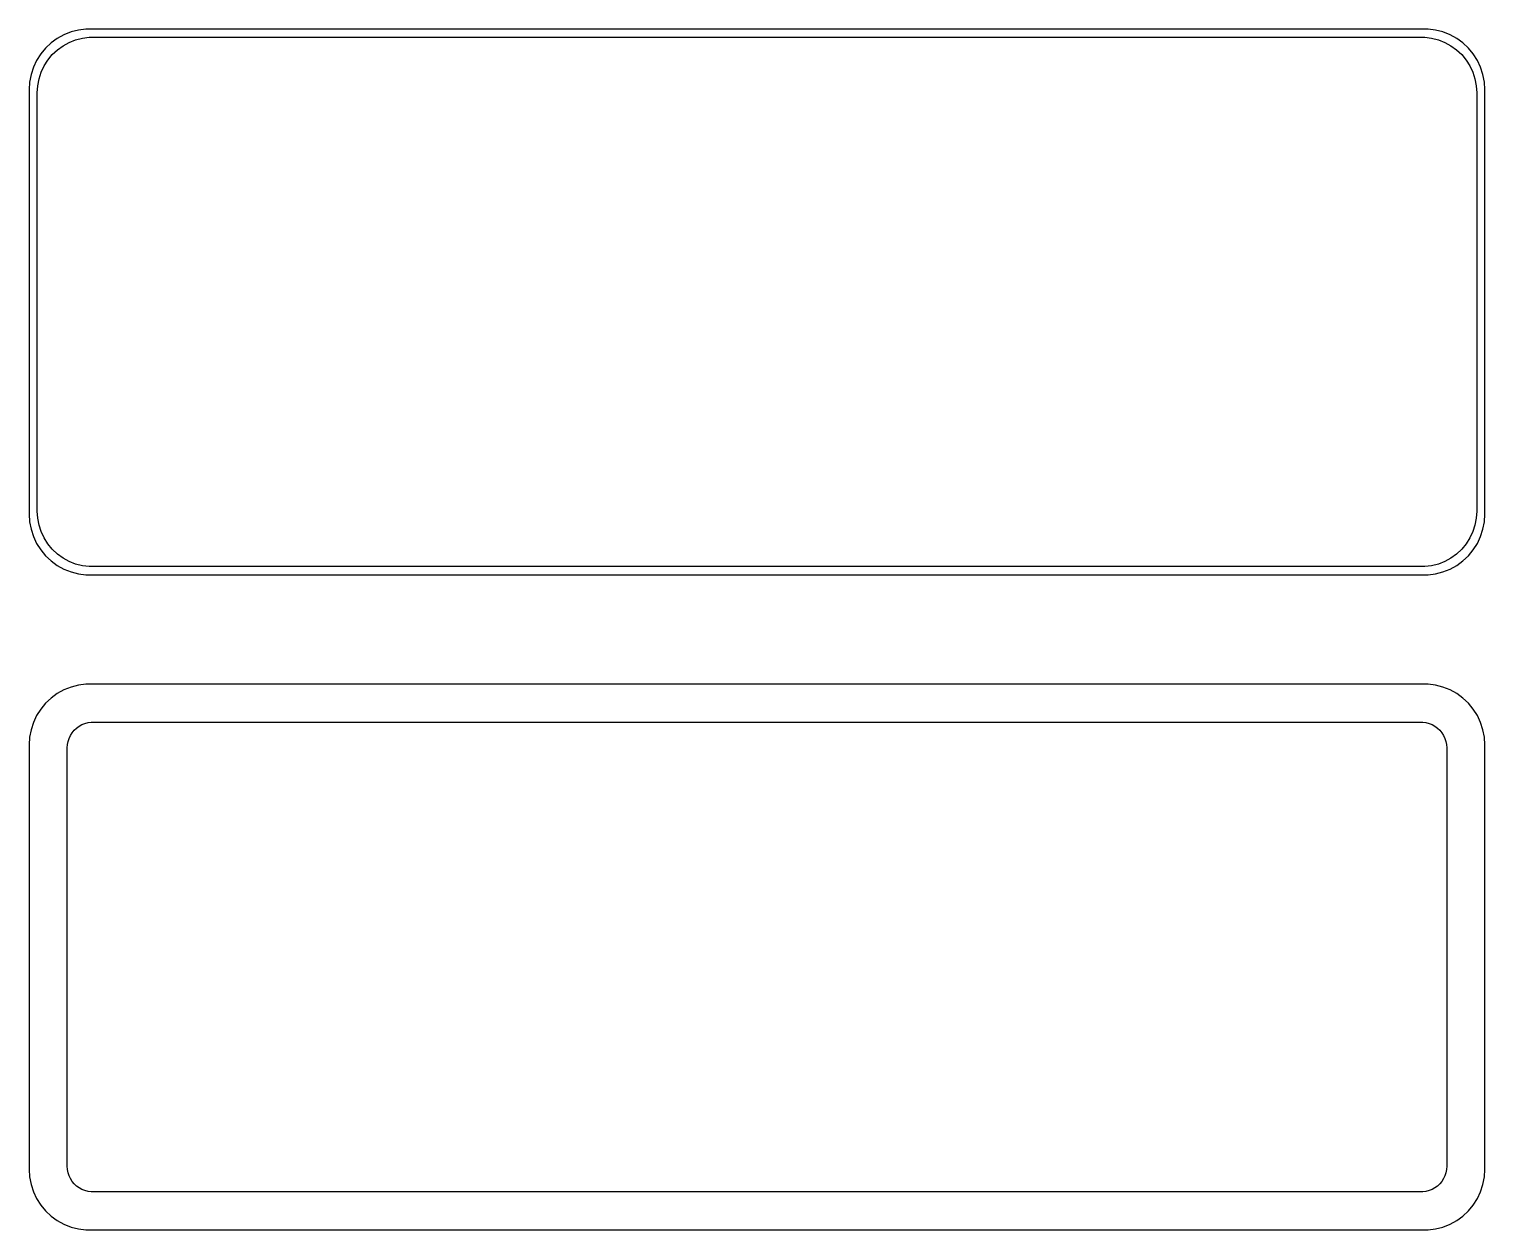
# Model space of a CAD drawing. Header units: metres. Extents: x -60 to 60, y 86 to 184.
import ezdxf

# ---------------------------------------------------------------- set-up
doc = ezdxf.new("R2010")
doc.units = ezdxf.units.M

msp = doc.modelspace()

# ---------------------------------------------------------------- linework, layer by layer
for p, q in [((-57.6791, 183.722), (-58.1871, 183.353)), ((-57.1289, 184.024), (-57.6791, 183.722)), ((-56.5451, 184.255), (-57.1289, 184.024)), ((-56.6994, 183.393), (-56.1648, 183.604)), ((-55.9369, 184.411), (-56.5451, 184.255)), ((-56.1648, 183.604), (-55.6079, 183.747)), ((-55.3139, 184.49), (-55.9369, 184.411)), ((-55.6079, 183.747), (-55.0375, 183.819)), ((55.3139, 184.49), (-55.3139, 184.49)), ((-55.0375, 183.819), (55.0375, 183.819)), ((55.0375, 183.819), (55.6079, 183.747)), ((55.9369, 184.411), (55.3139, 184.49)), ((55.6079, 183.747), (56.1648, 183.604)), ((56.5451, 184.255), (55.9369, 184.411)), ((56.1648, 183.604), (56.6994, 183.393)), ((57.1289, 184.024), (56.5451, 184.255)), ((57.6791, 183.722), (57.1289, 184.024)), ((58.1871, 183.353), (57.6791, 183.722)), ((-59.0451, 182.439), (-59.3815, 181.909)), ((-58.6448, 182.923), (-59.0451, 182.439)), ((-58.1871, 183.353), (-58.6448, 182.923)), ((-58.0875, 182.384), (-57.6684, 182.778)), ((-57.6684, 182.778), (-57.2032, 183.116)), ((-57.2032, 183.116), (-56.6994, 183.393)), ((56.6994, 183.393), (57.2032, 183.116)), ((57.2032, 183.116), (57.6684, 182.778)), ((57.6684, 182.778), (58.0875, 182.384)), ((58.6448, 182.923), (58.1871, 183.353)), ((59.0451, 182.439), (58.6448, 182.923)), ((59.3815, 181.909), (59.0451, 182.439)), ((-59.6489, 181.341), (-59.8429, 180.743)), ((-59.3815, 181.909), (-59.6489, 181.341)), ((-59.0069, 180.935), (-58.7621, 181.456)), ((-58.7621, 181.456), (-58.454, 181.941)), ((-58.454, 181.941), (-58.0875, 182.384)), ((58.0875, 182.384), (58.454, 181.941)), ((58.454, 181.941), (58.7621, 181.456)), ((58.7621, 181.456), (59.0069, 180.935)), ((59.6489, 181.341), (59.3815, 181.909)), ((59.8429, 180.743), (59.6489, 181.341)), ((-59.9606, 180.127), (-60, 179.5)), ((-59.8429, 180.743), (-59.9606, 180.127)), ((-59.2923, 179.824), (-59.1846, 180.389)), ((-59.1846, 180.389), (-59.0069, 180.935)), ((59.0069, 180.935), (59.1846, 180.389)), ((59.1846, 180.389), (59.2923, 179.824)), ((59.9606, 180.127), (59.8429, 180.743)), ((60, 179.5), (59.9606, 180.127)), ((-60, 179.5), (-60, 144.5)), ((-59.3284, 179.25), (-59.2923, 179.824)), ((-59.3284, 144.75), (-59.3284, 179.25)), ((59.2923, 179.824), (59.3284, 179.25)), ((59.3284, 179.25), (59.3284, 144.75)), ((60, 144.5), (60, 179.5)), ((-60, 144.5), (-59.9606, 143.873)), ((-59.2923, 144.176), (-59.3284, 144.75)), ((-59.1846, 143.611), (-59.2923, 144.176)), ((59.2923, 144.176), (59.1846, 143.611)), ((59.3284, 144.75), (59.2923, 144.176)), ((59.9606, 143.873), (60, 144.5)), ((-59.9606, 143.873), (-59.8429, 143.257)), ((-59.8429, 143.257), (-59.6489, 142.659)), ((-59.0069, 143.065), (-59.1846, 143.611)), ((-58.7621, 142.544), (-59.0069, 143.065)), ((59.0069, 143.065), (58.7621, 142.544)), ((59.1846, 143.611), (59.0069, 143.065)), ((59.6489, 142.659), (59.8429, 143.257)), ((59.8429, 143.257), (59.9606, 143.873)), ((-59.6489, 142.659), (-59.3815, 142.091)), ((-59.3815, 142.091), (-59.0451, 141.561)), ((-58.454, 142.059), (-58.7621, 142.544)), ((-58.0875, 141.616), (-58.454, 142.059)), ((-57.6684, 141.222), (-58.0875, 141.616)), ((58.0875, 141.616), (57.6684, 141.222)), ((58.454, 142.059), (58.0875, 141.616)), ((58.7621, 142.544), (58.454, 142.059)), ((59.0451, 141.561), (59.3815, 142.091)), ((59.3815, 142.091), (59.6489, 142.659)), ((-59.0451, 141.561), (-58.6448, 141.077)), ((-58.6448, 141.077), (-58.1871, 140.647)), ((-58.1871, 140.647), (-57.6791, 140.278)), ((-57.2032, 140.884), (-57.6684, 141.222)), ((-56.6994, 140.607), (-57.2032, 140.884)), ((-56.1648, 140.396), (-56.6994, 140.607)), ((56.6994, 140.607), (56.1648, 140.396)), ((57.2032, 140.884), (56.6994, 140.607)), ((57.6684, 141.222), (57.2032, 140.884)), ((57.6791, 140.278), (58.1871, 140.647)), ((58.1871, 140.647), (58.6448, 141.077)), ((58.6448, 141.077), (59.0451, 141.561)), ((-57.6791, 140.278), (-57.1289, 139.976)), ((-57.1289, 139.976), (-56.5451, 139.745)), ((-56.5451, 139.745), (-55.9369, 139.589)), ((-55.6079, 140.253), (-56.1648, 140.396)), ((-55.9369, 139.589), (-55.3139, 139.51)), ((-55.0375, 140.181), (-55.6079, 140.253)), ((-55.3139, 139.51), (55.3139, 139.51)), ((55.0375, 140.181), (-55.0375, 140.181)), ((55.6079, 140.253), (55.0375, 140.181)), ((55.3139, 139.51), (55.9369, 139.589)), ((56.1648, 140.396), (55.6079, 140.253)), ((55.9369, 139.589), (56.5451, 139.745)), ((56.5451, 139.745), (57.1289, 139.976)), ((57.1289, 139.976), (57.6791, 140.278)), ((-57.6791, 129.722), (-58.1871, 129.353)), ((-57.1289, 130.024), (-57.6791, 129.722)), ((-56.5451, 130.255), (-57.1289, 130.024)), ((-55.9369, 130.411), (-56.5451, 130.255)), ((-55.3139, 130.49), (-55.9369, 130.411)), ((55.3139, 130.49), (-55.3139, 130.49)), ((55.9369, 130.411), (55.3139, 130.49)), ((56.5451, 130.255), (55.9369, 130.411)), ((57.1289, 130.024), (56.5451, 130.255)), ((57.6791, 129.722), (57.1289, 130.024)), ((58.1871, 129.353), (57.6791, 129.722)), ((-59.0451, 128.439), (-59.3815, 127.909)), ((-58.6448, 128.923), (-59.0451, 128.439)), ((-58.1871, 129.353), (-58.6448, 128.923)), ((58.6448, 128.923), (58.1871, 129.353)), ((59.0451, 128.439), (58.6448, 128.923)), ((59.3815, 127.909), (59.0451, 128.439)), ((-59.6489, 127.341), (-59.8429, 126.743)), ((-59.3815, 127.909), (-59.6489, 127.341)), ((-55.6482, 127.159), (-55.4019, 127.256)), ((-55.4019, 127.256), (-55.1453, 127.322)), ((-55.1453, 127.322), (-54.8825, 127.355)), ((-54.8825, 127.355), (54.8825, 127.355)), ((54.8825, 127.355), (55.1453, 127.322)), ((55.1453, 127.322), (55.4019, 127.256)), ((55.4019, 127.256), (55.6482, 127.159)), ((59.6489, 127.341), (59.3815, 127.909)), ((59.8429, 126.743), (59.6489, 127.341)), ((-59.9606, 126.127), (-60, 125.5)), ((-59.8429, 126.743), (-59.9606, 126.127)), ((-56.7934, 125.775), (-56.7115, 126.027)), ((-56.7115, 126.027), (-56.5987, 126.266)), ((-56.5987, 126.266), (-56.4567, 126.49)), ((-56.4567, 126.49), (-56.2879, 126.694)), ((-56.2879, 126.694), (-56.0947, 126.875)), ((-56.0947, 126.875), (-55.8804, 127.031)), ((-55.8804, 127.031), (-55.6482, 127.159)), ((55.6482, 127.159), (55.8804, 127.031)), ((55.8804, 127.031), (56.0947, 126.875)), ((56.0947, 126.875), (56.2879, 126.694)), ((56.2879, 126.694), (56.4567, 126.49)), ((56.4567, 126.49), (56.5987, 126.266)), ((56.5987, 126.266), (56.7115, 126.027)), ((56.7115, 126.027), (56.7934, 125.775)), ((59.9606, 126.127), (59.8429, 126.743)), ((60, 125.5), (59.9606, 126.127)), ((-60, 125.5), (-60, 90.5)), ((-56.8596, 125.25), (-56.843, 125.514)), ((-56.8596, 90.75), (-56.8596, 125.25)), ((-56.843, 125.514), (-56.7934, 125.775)), ((56.7934, 125.775), (56.843, 125.514)), ((56.843, 125.514), (56.8596, 125.25)), ((56.8596, 125.25), (56.8596, 90.75)), ((60, 90.5), (60, 125.5)), ((-60, 90.5), (-59.9606, 89.8733)), ((-56.843, 90.4856), (-56.8596, 90.75)), ((-56.7934, 90.2254), (-56.843, 90.4856)), ((-56.7115, 89.9734), (-56.7934, 90.2254)), ((56.7934, 90.2254), (56.7115, 89.9734)), ((56.843, 90.4856), (56.7934, 90.2254)), ((56.8596, 90.75), (56.843, 90.4856)), ((59.9606, 89.8733), (60, 90.5)), ((-59.9606, 89.8733), (-59.8429, 89.2566)), ((-59.8429, 89.2566), (-59.6489, 88.6594)), ((-56.5987, 89.7337), (-56.7115, 89.9734)), ((-56.4567, 89.51), (-56.5987, 89.7337)), ((-56.2879, 89.3059), (-56.4567, 89.51)), ((-56.0947, 89.1245), (-56.2879, 89.3059)), ((-55.8804, 88.9688), (-56.0947, 89.1245)), ((-55.6482, 88.8412), (-55.8804, 88.9688)), ((-55.4019, 88.7436), (-55.6482, 88.8412)), ((55.6482, 88.8412), (55.4019, 88.7436)), ((55.8804, 88.9688), (55.6482, 88.8412)), ((56.0947, 89.1245), (55.8804, 88.9688)), ((56.2879, 89.3059), (56.0947, 89.1245)), ((56.4567, 89.51), (56.2879, 89.3059)), ((56.5987, 89.7337), (56.4567, 89.51)), ((56.7115, 89.9734), (56.5987, 89.7337)), ((59.6489, 88.6594), (59.8429, 89.2566)), ((59.8429, 89.2566), (59.9606, 89.8733)), ((-59.6489, 88.6594), (-59.3815, 88.0912)), ((-59.3815, 88.0912), (-59.0451, 87.5611)), ((-55.1453, 88.6777), (-55.4019, 88.7436)), ((-54.8825, 88.6445), (-55.1453, 88.6777)), ((54.8825, 88.6445), (-54.8825, 88.6445)), ((55.1453, 88.6777), (54.8825, 88.6445)), ((55.4019, 88.7436), (55.1453, 88.6777)), ((59.0451, 87.5611), (59.3815, 88.0912)), ((59.3815, 88.0912), (59.6489, 88.6594)), ((-59.0451, 87.5611), (-58.6448, 87.0773)), ((-58.6448, 87.0773), (-58.1871, 86.6474)), ((-58.1871, 86.6474), (-57.6791, 86.2784)), ((57.6791, 86.2784), (58.1871, 86.6474)), ((58.1871, 86.6474), (58.6448, 87.0773)), ((58.6448, 87.0773), (59.0451, 87.5611)), ((-57.6791, 86.2784), (-57.1289, 85.9759)), ((-57.1289, 85.9759), (-56.5451, 85.7447)), ((-56.5451, 85.7447), (-55.9369, 85.5886)), ((-55.9369, 85.5886), (-55.3139, 85.5099)), ((-55.3139, 85.5099), (55.3139, 85.5099)), ((55.3139, 85.5099), (55.9369, 85.5886)), ((55.9369, 85.5886), (56.5451, 85.7447)), ((56.5451, 85.7447), (57.1289, 85.9759)), ((57.1289, 85.9759), (57.6791, 86.2784))]:
    msp.add_line(p, q)

doc.saveas('drawing.dxf')
